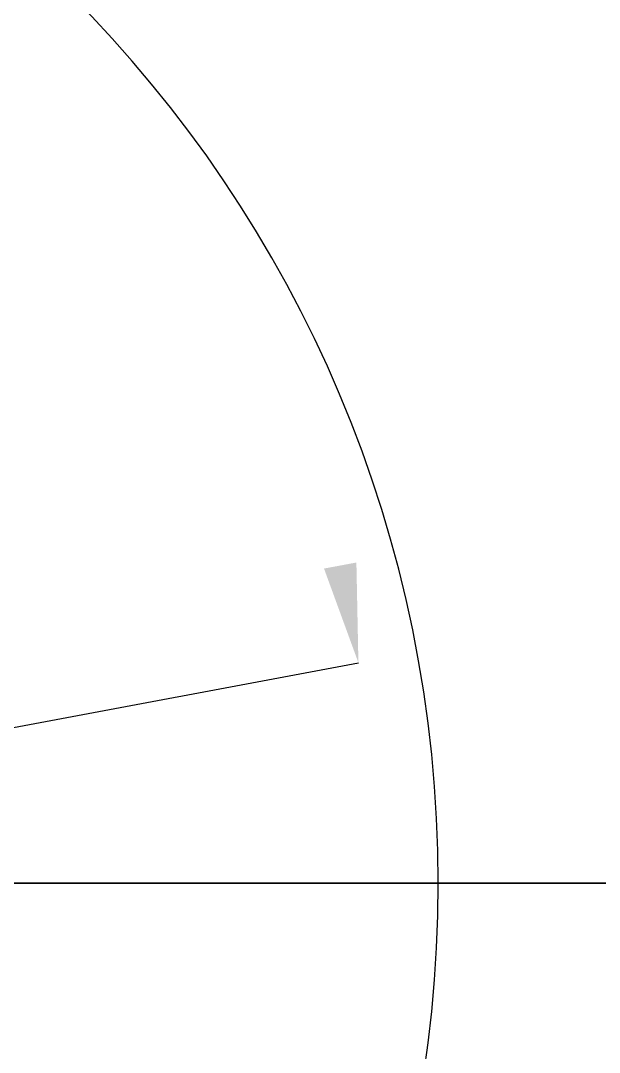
# Model space of a CAD drawing. Header units: inches. Extents: x -233729 to 737493, y -275239 to 196021.
# Drawn here: x 488313 to 488664, y 15923 to 16549 of the extents above; entities that cross this region are included whole.
import ezdxf

# ---------------------------------------------------------------- set-up
doc = ezdxf.new("R2010")
doc.units = ezdxf.units.IN
doc.header["$MEASUREMENT"] = 0
doc.layers.add('P_AX', color=7, linetype='Continuous')

# ---------------------------------------------------------------- blocks, each defined once
blk = doc.blocks.new('A$C48CB4C16')
at = {"color": 1}
for p, q in [((8201.13, 4905.53, 710.66), (0, 4905.53, 710.66)), ((4100.56, 4905.53, 710.66), (8201.13, 4905.53, 710.66))]:
    blk.add_line(p, q, dxfattribs=at)
at = {"layer": 'P_AX', "color": 6}
blk.add_line((4100.56, 4905.53, 710.66), (4813.9, 4771.92, 710.66), dxfattribs=at)
for radius in [4100.56, 761.79]:
    blk.add_circle((4100.56, 4905.53, 710.66), radius, dxfattribs=at)
blk.add_solid([(4793.02, 4714.79, 710.66), (4812.68, 4711.11, 710.66), (4813.9, 4771.92, 710.66)], dxfattribs=at)

msp = doc.modelspace()

# ---------------------------------------------------------------- block references
at = {"color": 1, "xscale": -1, "rotation": 180}
msp.add_blockref('A$C48CB4C16', (483703.87457, 20931.61615, -710.66459), dxfattribs=at)

doc.saveas('drawing.dxf')
